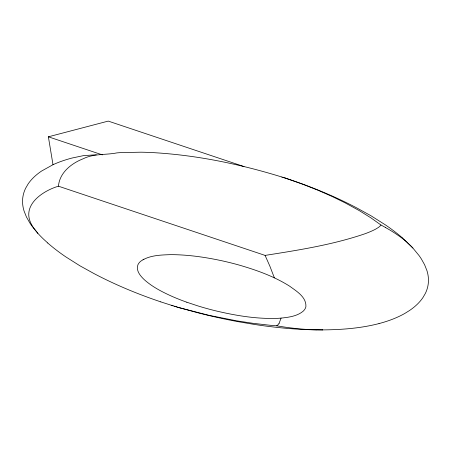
<?xml version="1.0" encoding="UTF-8"?>
<svg xmlns="http://www.w3.org/2000/svg" width="451" height="451" viewBox="0 0 451 451"><rect width="100%" height="100%" fill="white"/><g stroke="black" fill="none" stroke-linecap="round" stroke-linejoin="round"><path stroke-width="0.68" d="M37.822 233.263L34.361 228.995A86.423 43.736 7.3 0 1 30.623 222.698C22.353 204.314 43.319 190.655 58.455 186.195C59.487 172.772 71.405 163.347 83.119 158.797C93.774 153.447 105.641 155.121 116.978 152.883A111.803 56.578 7.3 0 1 120.688 152.613L140.949 152.19A175.834 88.977 7.3 0 1 151.705 152.545C195.926 154.958 239.633 163.972 281.886 177.029M186.849 302.232A142.505 72.109 7.3 0 1 172.197 296.454C162.298 291.994 152.421 286.994 144.292 279.688C140.391 275.995 135.734 270.572 137.91 264.822A26.908 13.615 7.3 0 1 140.859 261.129C149.242 255.339 159.953 255.029 169.801 254.668A79.539 40.252 7.3 0 1 174.227 254.68C189.989 255.018 205.656 257.318 221.063 260.593A161.565 81.761 7.3 0 1 238.697 264.946C256.371 270.031 273.966 276.294 289.598 286.154C296.392 291.132 306.562 297.046 305.896 306.736A27.477 13.908 7.3 0 1 302.92 311.415C296.803 316.303 288.629 317.312 281.086 318.107L279.084 323.344M287.631 178.884L302.858 184.25L317.916 190.209L332.032 196.444L345.015 202.792L359.329 210.645L371.066 217.963L380.965 225.01L379.979 226.165A29.698 15.03 7.3 0 1 378.101 227.637L375.582 229.164A77.86 39.4 7.3 0 1 370.446 231.605A119.87 60.659 7.3 0 1 365.034 233.742C332.703 244.803 298.748 250.102 265.092 255.401L58.455 186.195M180.558 308.044L209.027 315.345L236.679 320.83L252.893 323.299L269.523 325.21L276.672 325.819L278.002 324.731A25.515 12.91 7.3 0 0 279.079 323.344M143.08 259.641L143.858 259.201M96.322 154.783L83.48 155.634L71.98 158.047A118.145 59.786 7.3 0 0 52.998 164.705L41.593 171.036A114.266 57.824 7.3 0 0 28.114 183.963L25.696 188.118A113.894 57.638 7.3 0 0 22.956 206.321A117.626 59.521 7.3 0 0 24.072 211.029L26.406 216.897L29.681 222.726A149.557 75.683 7.3 0 0 32.004 226.126L37.534 232.936M52.998 164.705L48.381 136.805L108.246 121.099L243.985 166.56M379.02 323.576C360.586 328.334 341.458 329.76 322.476 329.895M322.753 329.895L311.754 329.777A221.402 112.034 7.3 0 1 274.253 327.082L266.744 326.186A264.698 133.947 7.3 0 1 253.197 324.241L237.886 321.636A312.498 158.138 7.3 0 1 198.254 312.881L178.996 307.593M322.313 329.895L316.151 329.822M276.672 325.819L283.888 326.969A139.94 70.813 7.3 0 0 316.162 329.867M177.435 307.137L180.265 307.977M178.483 307.458L174.317 306.206M176.713 306.928L171.217 305.254M173.178 305.863L160.776 301.888M281.819 177.006L283.002 177.378M282.788 177.311L283.561 177.559M283.273 177.469L284.119 177.733M283.758 177.621L285.235 178.094M284.728 177.931L287.456 178.816M285.212 178.089L290.224 179.735M48.381 136.805L102.36 154.879M186.844 302.238L197.549 305.806A168.821 85.431 7.3 0 0 216.441 311.015C236.414 315.711 256.918 319.111 277.5 318.344A60.395 30.561 7.3 0 0 281.086 318.113M380.965 225.01L385.543 227.501M402.546 238.015L412.879 248.033L418.996 255.497A149.557 75.683 7.3 0 1 421.319 258.897L424.594 264.726L426.928 270.594A117.626 59.521 7.3 0 1 428.05 275.302A113.894 57.638 7.3 0 1 425.31 293.505L422.88 297.654A114.266 57.824 7.3 0 1 409.401 310.587L404.925 313.372A117.801 59.611 7.3 0 1 379.015 323.57M47.761 242.999L43.708 239.295A177.942 90.042 7.3 0 1 38.115 233.59L37.642 233.06M407.247 242.52L410.754 245.806A106.182 53.731 7.3 0 1 412.879 248.033M265.092 255.401L269.878 266.18L274.383 277.872M160.793 301.871A306.562 155.127 7.3 0 1 94.096 273.633L79.968 265.825L65.885 256.923A214.546 108.567 7.3 0 1 47.733 243.004M290.207 179.752A306.562 155.127 7.3 0 1 356.904 207.99L371.032 215.798L385.115 224.699A215.516 109.057 7.3 0 1 402.563 238.01M385.487 227.53A134.167 67.892 7.3 0 1 407.354 242.497"/></g></svg>
